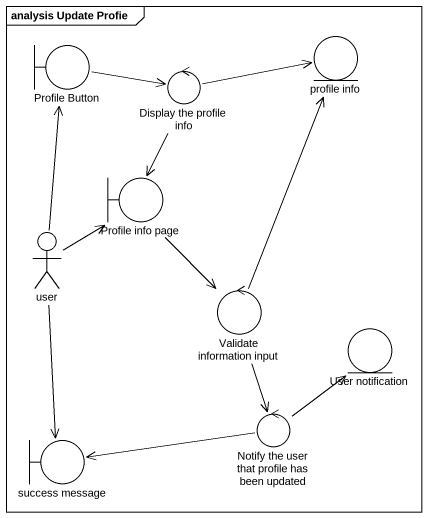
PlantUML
@startuml
mainframe analysis Update Profie
entity "profile info" as profile_info
boundary "Profile Button" as Profile_Button
control "Display the profile info" as Display_the_profile_info
boundary "Profile info page" as Profile_info_page
actor user
control "Validate information input" as Validate_information_input
entity "User notification" as User_notification
boundary "success message" as success_message
control "Notify the user that profile has been updated" as Notify_the_user_that
Profile_Button -right-> Display_the_profile_info
Display_the_profile_info -right-> profile_info
Display_the_profile_info --> Profile_info_page
Profile_info_page --> Validate_information_input
user -up-> Profile_Button
user -up-> Profile_info_page
user --> success_message
Validate_information_input -up-> profile_info
Validate_information_input --> Notify_the_user_that
Notify_the_user_that -up-> User_notification
Notify_the_user_that -left-> success_message
@enduml
